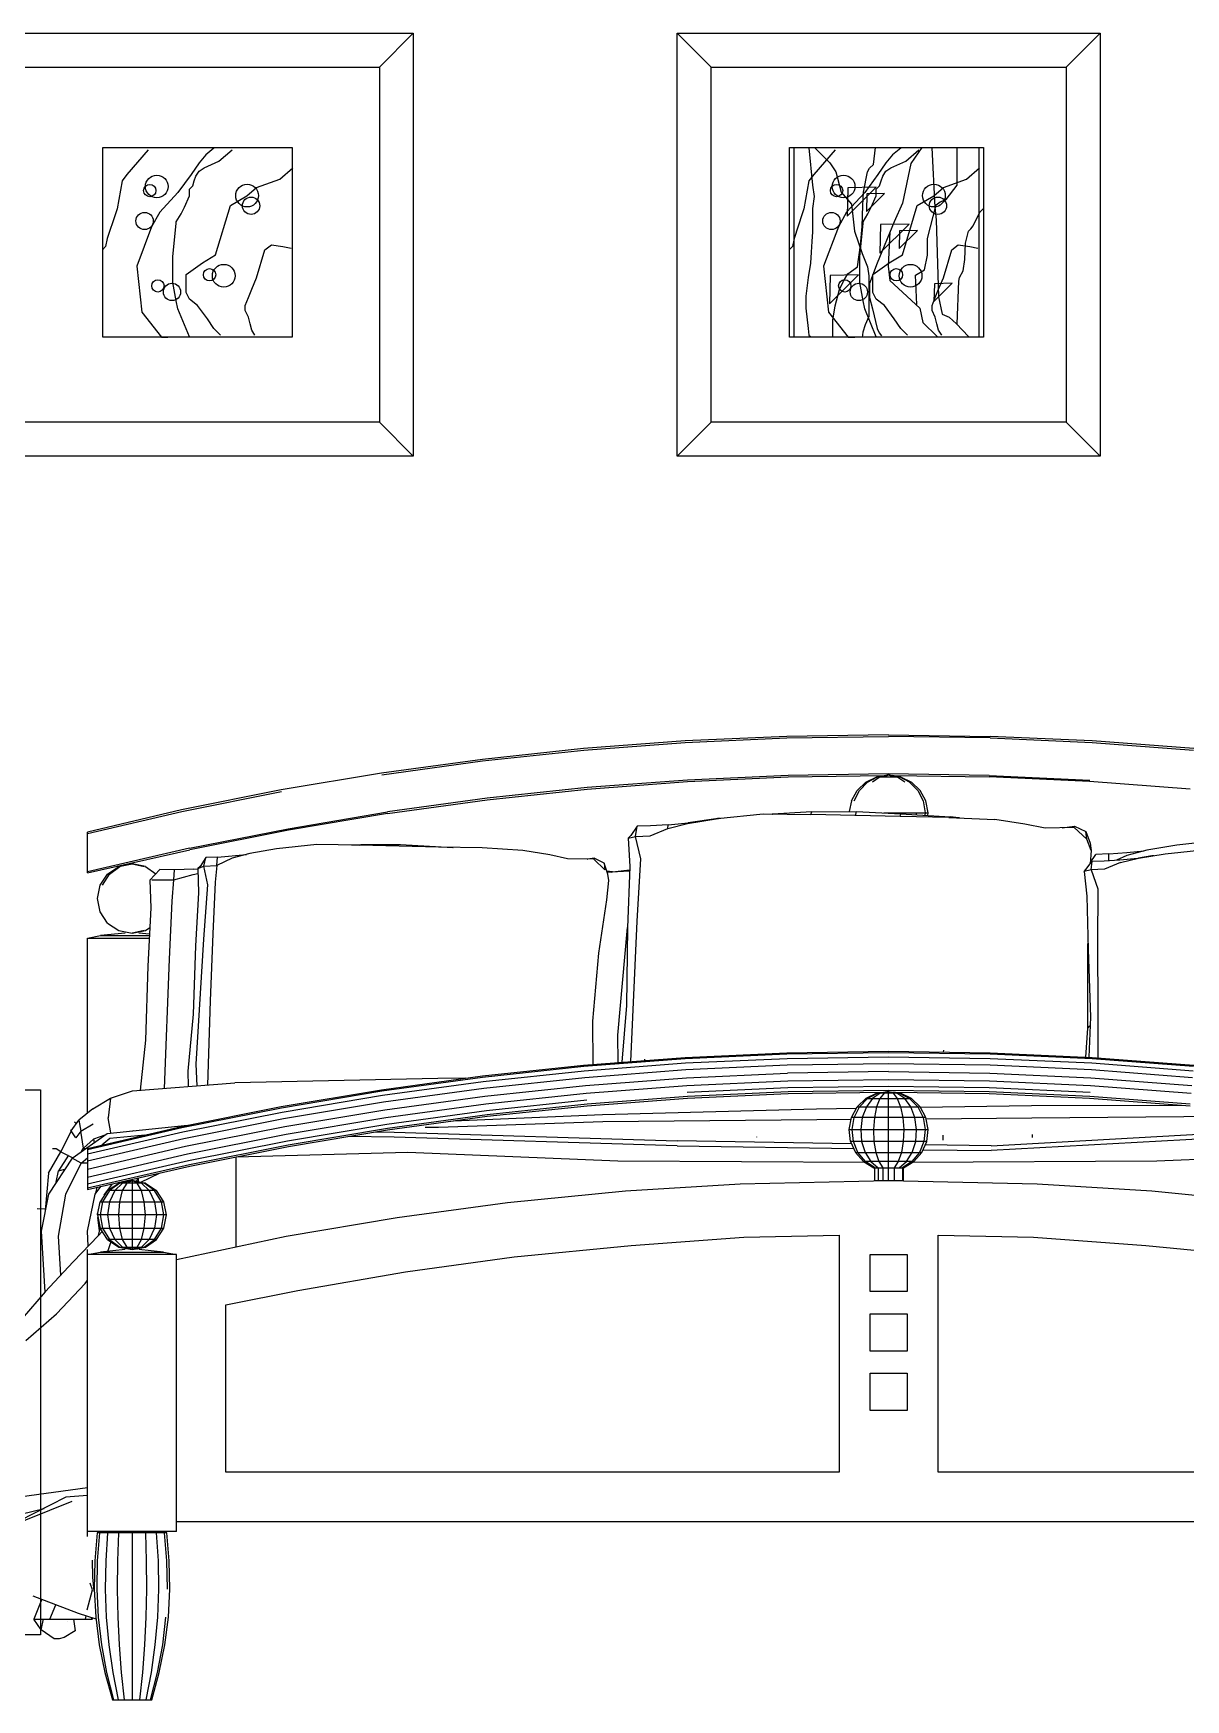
# Model space of a CAD drawing. Header units: inches. Extents: x 18.5 to 61, y 8.5 to 33.3.
# Drawn here: x 30.323 to 31.358, y 21.734 to 23.232 of the extents above; entities that cross this region are included whole.
import ezdxf

# ---------------------------------------------------------------- set-up
doc = ezdxf.new("R2010")
doc.units = ezdxf.units.IN
doc.header["$MEASUREMENT"] = 0
doc.layers.add('02', color=2, linetype='Continuous')
doc.layers.add('4', color=4, linetype='Continuous')

msp = doc.modelspace()

# ---------------------------------------------------------------- linework, layer by layer
at = {"layer": '02'}
for p, q in [((30.6337, 23.2013), (30.6641, 23.2317)), ((30.9318, 23.2013), (30.9014, 23.2317)), ((31.251, 23.2013), (31.2814, 23.2317)), ((31.0023, 23.129), (31.1767, 23.129)), ((30.6641, 22.8517), (30.6337, 22.8821)), ((30.9318, 22.8821), (30.9014, 22.8517)), ((31.2814, 22.8517), (31.251, 22.8821)), ((31.0914, 22.6012), (30.9999, 22.5998)), ((31.0914, 22.6012), (31.1828, 22.5998)), ((30.8172, 22.5888), (30.7262, 22.5791)), ((30.7264, 22.5777), (30.8173, 22.5874)), ((30.9084, 22.5957), (30.8172, 22.5888)), ((30.8173, 22.5874), (30.9086, 22.5943)), ((30.9999, 22.5998), (30.9084, 22.5957)), ((30.9086, 22.5943), (30.9999, 22.5985)), ((30.9999, 22.5985), (31.0914, 22.5998)), ((31.1828, 22.5985), (31.0914, 22.5998)), ((31.2743, 22.5957), (31.1828, 22.5998)), ((31.1828, 22.5985), (31.2742, 22.5943)), ((31.2742, 22.5943), (31.3654, 22.5874)), ((31.3656, 22.5888), (31.2743, 22.5957)), ((30.7262, 22.5791), (30.6356, 22.5667)), ((30.6358, 22.5653), (30.7264, 22.5777)), ((30.6356, 22.5667), (30.5453, 22.5516)), ((30.9106, 22.5605), (30.8204, 22.5537)), ((30.8205, 22.5523), (30.9107, 22.5592)), ((31.001, 22.5646), (30.9106, 22.5605)), ((30.9107, 22.5592), (31.001, 22.5633)), ((31.0914, 22.566), (31.001, 22.5646)), ((31.001, 22.5633), (31.0874, 22.5645)), ((31.0631, 22.5512), (31.0709, 22.5587)), ((31.0653, 22.5512), (31.0725, 22.5587)), ((31.0709, 22.5587), (31.0807, 22.5635)), ((31.0725, 22.5587), (31.0814, 22.5635)), ((31.0838, 22.5635), (31.077, 22.5587)), ((31.0807, 22.5635), (31.0878, 22.5645)), ((31.0807, 22.5635), (31.1021, 22.5635)), ((31.0914, 22.5652), (31.0838, 22.5635)), ((31.0873, 22.5635), (31.0914, 22.5652)), ((31.1818, 22.5646), (31.0914, 22.566)), ((31.0989, 22.5635), (31.0914, 22.5652)), ((31.0914, 22.5652), (31.0955, 22.5635)), ((31.095, 22.5645), (31.0952, 22.5645)), ((31.1013, 22.5635), (31.095, 22.5645)), ((31.0952, 22.5645), (31.1818, 22.5633)), ((31.0952, 22.5645), (31.1021, 22.5635)), ((31.1058, 22.5587), (31.0989, 22.5635)), ((31.1102, 22.5587), (31.1013, 22.5635)), ((31.1021, 22.5635), (31.1119, 22.5587)), ((31.1102, 22.5587), (31.1175, 22.5512)), ((31.1119, 22.5587), (31.1196, 22.5512)), ((31.1818, 22.5646), (31.2722, 22.5605)), ((31.272, 22.5592), (31.1818, 22.5633)), ((31.3623, 22.5523), (31.272, 22.5592)), ((30.5453, 22.5516), (30.4556, 22.5337)), ((30.4559, 22.5322), (30.5456, 22.5501)), ((30.7305, 22.5441), (30.6409, 22.5319)), ((30.641, 22.5304), (30.7306, 22.5427)), ((30.8204, 22.5537), (30.7305, 22.5441)), ((30.7306, 22.5427), (30.8205, 22.5523)), ((31.0579, 22.5417), (31.056, 22.5321)), ((31.0579, 22.5417), (31.0631, 22.5512)), ((31.0605, 22.5417), (31.0653, 22.5512)), ((31.1175, 22.5512), (31.1223, 22.5417)), ((31.1248, 22.5417), (31.1196, 22.5512)), ((31.1223, 22.5417), (31.1242, 22.531)), ((31.127, 22.531), (31.1248, 22.5417)), ((30.4556, 22.5337), (30.3712, 22.5137)), ((30.3712, 22.5126), (30.4559, 22.5322)), ((30.5517, 22.5168), (30.6409, 22.5319)), ((30.641, 22.5304), (30.5519, 22.5155)), ((30.9376, 22.5258), (30.9786, 22.53)), ((30.94, 22.526), (30.9383, 22.5259)), ((30.9786, 22.53), (31.0216, 22.5294)), ((30.9869, 22.5299), (30.9866, 22.5298)), ((30.9867, 22.5298), (30.9869, 22.5298)), ((31.0224, 22.532), (30.9869, 22.5299)), ((31.0216, 22.5294), (31.0224, 22.532)), ((31.1017, 22.5276), (31.0216, 22.5294)), ((31.0224, 22.532), (31.0624, 22.5322)), ((31.0616, 22.5284), (31.0624, 22.5322)), ((31.0624, 22.5322), (31.1025, 22.5302)), ((31.0871, 22.531), (31.127, 22.531)), ((31.1017, 22.5276), (31.1025, 22.5302)), ((31.1456, 22.5269), (31.1017, 22.5276)), ((31.1025, 22.5302), (31.1466, 22.5275)), ((31.105, 22.531), (31.1049, 22.53)), ((31.1163, 22.5293), (31.1164, 22.531)), ((31.1242, 22.531), (31.1239, 22.5288)), ((31.1266, 22.5287), (31.127, 22.531)), ((31.1466, 22.5275), (31.1456, 22.5269)), ((31.1456, 22.5269), (31.1546, 22.5265)), ((31.1456, 22.5269), (31.1869, 22.525)), ((31.1546, 22.5265), (31.1466, 22.5275)), ((31.1466, 22.5268), (31.1466, 22.5268)), ((31.155, 22.5264), (31.154, 22.5265)), ((30.3712, 22.477), (30.3712, 22.5137)), ((30.463, 22.4992), (30.5517, 22.5168)), ((30.5519, 22.5155), (30.4632, 22.4978)), ((30.8654, 22.519), (30.8597, 22.5107)), ((30.8639, 22.5098), (30.8654, 22.519)), ((30.8773, 22.5193), (30.8654, 22.519)), ((30.877, 22.5103), (30.8928, 22.5169)), ((30.8932, 22.5203), (30.8773, 22.5193)), ((30.8928, 22.5169), (30.9107, 22.5214)), ((30.8928, 22.5169), (30.8932, 22.5203)), ((30.8932, 22.5203), (30.9112, 22.5221)), ((30.9107, 22.5214), (30.9383, 22.5259)), ((30.9112, 22.5221), (30.9107, 22.5214)), ((30.9383, 22.5259), (30.9112, 22.5221)), ((30.9131, 22.5218), (30.9131, 22.5218)), ((30.9386, 22.5259), (30.9376, 22.5258)), ((30.9383, 22.5259), (30.9386, 22.5259)), ((31.2139, 22.521), (31.1869, 22.525)), ((31.2321, 22.5172), (31.2139, 22.521)), ((31.2583, 22.5179), (31.2321, 22.5172)), ((31.2474, 22.5176), (31.2585, 22.5192)), ((31.2583, 22.5179), (31.2585, 22.5192)), ((31.2695, 22.5073), (31.2583, 22.5179)), ((31.2585, 22.5192), (31.2685, 22.5144)), ((31.2685, 22.5144), (31.2724, 22.5038)), ((31.2695, 22.5073), (31.2685, 22.5144)), ((30.463, 22.4992), (30.3712, 22.4781)), ((30.3712, 22.477), (30.4632, 22.4978)), ((30.5412, 22.4986), (30.5173, 22.4945)), ((30.5775, 22.5026), (30.5412, 22.4986)), ((30.6157, 22.5021), (30.5775, 22.5026)), ((30.6085, 22.5022), (30.6169, 22.5026)), ((30.6085, 22.5022), (30.6157, 22.5021)), ((30.6869, 22.5002), (30.6157, 22.5021)), ((30.6169, 22.5026), (30.6526, 22.5026)), ((30.6526, 22.5026), (30.6995, 22.5)), ((30.7259, 22.4995), (30.6869, 22.5002)), ((30.6992, 22.4999), (30.6988, 22.5)), ((30.6995, 22.5), (30.6999, 22.4999)), ((30.7626, 22.4973), (30.7259, 22.4995)), ((30.7867, 22.4934), (30.7626, 22.4973)), ((30.8597, 22.5107), (30.8574, 22.5084)), ((30.8574, 22.5084), (30.8639, 22.5098)), ((30.8574, 22.5084), (30.8587, 22.4828)), ((30.8639, 22.5098), (30.877, 22.5103)), ((30.8685, 22.4897), (30.8639, 22.5098)), ((31.2734, 22.4972), (31.2695, 22.5073)), ((31.2724, 22.5038), (31.2734, 22.4972)), ((31.2734, 22.4972), (31.2724, 22.4852)), ((31.3234, 22.4975), (31.3054, 22.4928)), ((31.3054, 22.4954), (31.3211, 22.4969)), ((31.3209, 22.4968), (31.321, 22.4968)), ((31.3211, 22.4969), (31.3211, 22.4969)), ((31.3505, 22.5021), (31.3234, 22.4975)), ((31.3401, 22.4942), (31.3766, 22.498)), ((31.3916, 22.5065), (31.3505, 22.5021)), ((30.3892, 22.476), (30.3994, 22.4827)), ((30.391, 22.476), (30.4003, 22.4827)), ((30.3994, 22.4827), (30.4113, 22.4851)), ((30.4233, 22.4827), (30.4113, 22.4851)), ((30.4113, 22.4851), (30.4222, 22.4827)), ((30.4233, 22.4827), (30.4328, 22.4763)), ((30.4703, 22.4811), (30.4759, 22.483)), ((30.4725, 22.4829), (30.4703, 22.4811)), ((30.4703, 22.4811), (30.471, 22.4591)), ((30.4776, 22.4908), (30.4725, 22.4829)), ((30.4759, 22.483), (30.4776, 22.4908)), ((30.4759, 22.483), (30.4875, 22.4838)), ((30.4794, 22.4664), (30.4759, 22.483)), ((30.488, 22.4913), (30.4776, 22.4908)), ((30.4875, 22.4838), (30.4861, 22.4688)), ((30.4875, 22.4838), (30.488, 22.4913)), ((30.5014, 22.4903), (30.4875, 22.4838)), ((30.488, 22.4913), (30.5143, 22.4937)), ((30.5173, 22.4945), (30.5014, 22.4903)), ((30.8028, 22.4897), (30.7867, 22.4934)), ((30.8265, 22.4894), (30.8028, 22.4897)), ((30.8209, 22.4895), (30.8206, 22.4894)), ((30.8206, 22.4894), (30.8209, 22.4894)), ((30.8267, 22.4904), (30.8209, 22.4895)), ((30.8265, 22.4894), (30.8267, 22.4904)), ((30.8265, 22.4894), (30.8364, 22.4799)), ((30.8356, 22.4859), (30.8267, 22.4904)), ((30.8391, 22.4759), (30.8356, 22.4859)), ((30.8356, 22.4859), (30.8364, 22.4799)), ((30.8587, 22.4828), (30.8568, 22.4277)), ((30.8654, 22.4337), (30.8685, 22.4897)), ((31.2687, 22.4802), (31.2742, 22.4876)), ((31.2724, 22.4861), (31.2775, 22.4936)), ((31.2734, 22.4797), (31.2742, 22.4876)), ((31.2742, 22.4876), (31.285, 22.488)), ((31.2894, 22.4941), (31.2775, 22.4936)), ((31.285, 22.488), (31.2993, 22.4889)), ((31.2998, 22.4863), (31.2854, 22.4803)), ((31.2894, 22.4941), (31.3054, 22.4954)), ((31.2894, 22.4883), (31.2894, 22.4941)), ((31.3054, 22.4928), (31.2961, 22.4886)), ((31.2993, 22.4889), (31.3153, 22.4904)), ((31.2998, 22.4863), (31.3159, 22.4903)), ((31.3153, 22.4904), (31.328, 22.4923)), ((31.3159, 22.4903), (31.3401, 22.4942)), ((31.328, 22.4923), (31.3159, 22.4903)), ((31.3298, 22.4924), (31.328, 22.4923)), ((30.3825, 22.4659), (30.3892, 22.476)), ((30.3847, 22.4659), (30.391, 22.476)), ((30.4363, 22.4801), (30.4272, 22.4704)), ((30.4272, 22.4704), (30.4283, 22.4458)), ((30.4291, 22.4709), (30.4344, 22.4708)), ((30.4344, 22.4708), (30.4488, 22.4708)), ((30.4494, 22.4799), (30.4363, 22.4801)), ((30.4474, 22.4517), (30.4488, 22.4708)), ((30.4488, 22.4708), (30.4494, 22.4799)), ((30.4488, 22.4708), (30.4662, 22.4757)), ((30.4669, 22.4804), (30.4494, 22.4799)), ((30.4662, 22.4757), (30.4705, 22.4765)), ((30.4669, 22.4804), (30.4703, 22.4806)), ((30.4758, 22.4176), (30.4794, 22.4664)), ((30.4861, 22.4688), (30.4839, 22.4223)), ((30.8431, 22.4779), (30.838, 22.4787)), ((30.838, 22.4529), (30.8399, 22.4702)), ((30.8383, 22.4781), (30.8422, 22.4776)), ((30.8399, 22.4702), (30.8391, 22.4759)), ((30.8584, 22.4787), (30.8422, 22.4776)), ((30.8422, 22.4776), (30.8431, 22.4779)), ((30.8431, 22.4779), (30.8586, 22.4798)), ((31.267, 22.4783), (31.2687, 22.4802)), ((31.2734, 22.4797), (31.267, 22.4783)), ((31.267, 22.4783), (31.2696, 22.4561)), ((31.2854, 22.4803), (31.2734, 22.4797)), ((31.2734, 22.4797), (31.2793, 22.4626)), ((30.3802, 22.454), (30.3825, 22.4659)), ((30.3825, 22.4421), (30.3802, 22.454)), ((30.445, 22.3996), (30.4474, 22.4517)), ((30.471, 22.4591), (30.4683, 22.4114)), ((30.831, 22.4049), (30.838, 22.4529)), ((31.2696, 22.4561), (31.2706, 22.4083)), ((31.2793, 22.4626), (31.2791, 22.4139)), ((30.3892, 22.432), (30.3825, 22.4421)), ((30.4283, 22.4458), (30.4254, 22.3931)), ((30.405, 22.4229), (30.383, 22.4207)), ((30.3892, 22.432), (30.3994, 22.4252)), ((30.3994, 22.4252), (30.4113, 22.4229)), ((30.4113, 22.4229), (30.4233, 22.4252)), ((30.4222, 22.4252), (30.4113, 22.4229)), ((30.4269, 22.4219), (30.4175, 22.4229)), ((30.4233, 22.4252), (30.4273, 22.4279)), ((30.4839, 22.4223), (30.4815, 22.3621)), ((30.8479, 22.3313), (30.8568, 22.4281)), ((30.8568, 22.4277), (30.8558, 22.3578)), ((30.8598, 22.3075), (30.8654, 22.4337)), ((30.3714, 22.4185), (30.383, 22.4207)), ((30.3714, 22.4185), (30.4268, 22.4185)), ((30.3714, 22.2612), (30.3714, 22.4185)), ((30.383, 22.4207), (30.4269, 22.4207)), ((30.4683, 22.4114), (30.4663, 22.3502)), ((30.4689, 22.3051), (30.4758, 22.4176)), ((31.2704, 22.4054), (31.2705, 22.4136)), ((31.2706, 22.4083), (31.2727, 22.3474)), ((31.2791, 22.4139), (31.2795, 22.3537)), ((30.4254, 22.3931), (30.4233, 22.3267)), ((30.4405, 22.2834), (30.445, 22.3996)), ((30.8256, 22.3438), (30.831, 22.4049)), ((31.2705, 22.3376), (31.2704, 22.4054)), ((30.4815, 22.3621), (30.4791, 22.2864)), ((30.4663, 22.3502), (30.4613, 22.2988)), ((30.8558, 22.3578), (30.8516, 22.3068)), ((31.2727, 22.3474), (31.2713, 22.3113)), ((31.2795, 22.3537), (31.2793, 22.3108)), ((30.8258, 22.3048), (30.8256, 22.3438)), ((30.8484, 22.3067), (30.8479, 22.3313)), ((31.2686, 22.3114), (31.2705, 22.3376)), ((31.2705, 22.3376), (31.2723, 22.3396)), ((30.4233, 22.3267), (30.4186, 22.2817)), ((30.9999, 22.3154), (31.0914, 22.3167)), ((31.0914, 22.3167), (31.1828, 22.3154)), ((31.1406, 22.3176), (31.1404, 22.316)), ((30.4697, 22.2857), (30.4689, 22.3051)), ((30.7262, 22.2947), (30.8172, 22.3043)), ((30.8173, 22.3029), (30.7264, 22.2932)), ((30.8172, 22.3043), (30.9084, 22.3112)), ((30.9086, 22.3098), (30.8173, 22.3029)), ((30.9088, 22.3059), (30.8177, 22.2989)), ((30.8721, 22.3085), (30.8723, 22.3096)), ((30.9084, 22.3112), (30.9999, 22.3154)), ((30.9999, 22.314), (30.9086, 22.3098)), ((31.0001, 22.31), (30.9088, 22.3059)), ((31.0002, 22.3041), (30.9092, 22.3)), ((31.0914, 22.3154), (30.9999, 22.314)), ((31.0914, 22.3114), (31.0001, 22.31)), ((31.0914, 22.3054), (31.0002, 22.3041)), ((31.1828, 22.314), (31.0914, 22.3154)), ((31.1827, 22.31), (31.0914, 22.3114)), ((31.1826, 22.3041), (31.0914, 22.3054)), ((31.2736, 22.3), (31.1826, 22.3041)), ((31.2739, 22.3059), (31.1827, 22.31)), ((31.1828, 22.3154), (31.2743, 22.3112)), ((31.2742, 22.3098), (31.1828, 22.314)), ((31.3651, 22.2989), (31.2739, 22.3059)), ((31.3654, 22.3029), (31.2742, 22.3098)), ((31.2743, 22.3112), (31.3656, 22.3043)), ((30.4117, 22.2812), (30.5038, 22.2884)), ((30.4613, 22.2988), (30.4617, 22.285)), ((30.6861, 22.2923), (30.5038, 22.2884)), ((30.6356, 22.2822), (30.7262, 22.2947)), ((30.7264, 22.2932), (30.6358, 22.2809)), ((30.7268, 22.2893), (30.6363, 22.2769)), ((30.711, 22.2926), (30.6861, 22.2923)), ((30.8177, 22.2989), (30.7268, 22.2893)), ((30.8182, 22.293), (30.7276, 22.2834)), ((30.9092, 22.3), (30.8182, 22.293)), ((30.8188, 22.2861), (30.9096, 22.2929)), ((30.9096, 22.2929), (31.0004, 22.297)), ((30.91, 22.286), (31.0007, 22.2901)), ((31.0914, 22.2985), (31.0004, 22.297)), ((31.0007, 22.2901), (31.0914, 22.2914)), ((31.0914, 22.2985), (31.1823, 22.297)), ((31.0914, 22.2914), (31.1821, 22.2901)), ((31.1821, 22.2901), (31.2728, 22.286)), ((31.1823, 22.297), (31.2732, 22.2929)), ((31.2732, 22.2929), (31.3639, 22.2861)), ((31.3646, 22.293), (31.2736, 22.3)), ((29.8291, 22.2822), (30.3291, 22.2822)), ((30.3291, 22.2822), (30.3291, 21.7922)), ((30.3759, 22.2651), (30.3918, 22.2747)), ((30.3918, 22.2747), (30.3898, 22.257)), ((30.3918, 22.2747), (30.4117, 22.2812)), ((30.5453, 22.2671), (30.6356, 22.2822)), ((30.6358, 22.2809), (30.5456, 22.2656)), ((30.6363, 22.2769), (30.5462, 22.2617)), ((30.7276, 22.2834), (30.6372, 22.2711)), ((30.6384, 22.2641), (30.7285, 22.2765)), ((30.7285, 22.2765), (30.8188, 22.2861)), ((30.7292, 22.2695), (30.8195, 22.279)), ((30.73, 22.2636), (30.8201, 22.2731)), ((30.8195, 22.279), (30.91, 22.286)), ((30.9106, 22.2761), (30.8204, 22.2692)), ((30.8205, 22.2678), (30.9107, 22.2747)), ((30.9103, 22.28), (31.0008, 22.2841)), ((31.001, 22.2802), (30.9106, 22.2761)), ((30.9107, 22.2747), (31.001, 22.2788)), ((31.0008, 22.2841), (31.0914, 22.2855)), ((31.0914, 22.2815), (31.001, 22.2802)), ((31.001, 22.2788), (31.0871, 22.28)), ((31.0631, 22.2667), (31.0709, 22.2742)), ((31.0653, 22.2667), (31.0725, 22.2742)), ((31.0807, 22.279), (31.0709, 22.2742)), ((31.0709, 22.2742), (31.1119, 22.2742)), ((31.077, 22.2742), (31.0714, 22.2667)), ((31.0725, 22.2742), (31.0814, 22.279)), ((31.0838, 22.279), (31.077, 22.2742)), ((31.0836, 22.2742), (31.0805, 22.2667)), ((31.0807, 22.279), (31.0875, 22.28)), ((31.1021, 22.279), (31.0807, 22.279)), ((31.0873, 22.279), (31.0836, 22.2742)), ((31.0914, 22.2807), (31.0838, 22.279)), ((31.0873, 22.279), (31.0914, 22.2807)), ((31.0914, 22.2855), (31.1819, 22.2841)), ((31.1818, 22.2802), (31.0914, 22.2815)), ((31.0914, 22.2807), (31.0989, 22.279)), ((31.0914, 22.2007), (31.0914, 22.2807)), ((31.0914, 22.2807), (31.0955, 22.279)), ((31.1021, 22.279), (31.0952, 22.28)), ((31.0955, 22.28), (31.1818, 22.2788)), ((31.0955, 22.279), (31.0992, 22.2742)), ((31.1058, 22.2742), (31.0989, 22.279)), ((31.0992, 22.2742), (31.1022, 22.2667)), ((31.1013, 22.279), (31.1102, 22.2742)), ((31.1119, 22.2742), (31.1021, 22.279)), ((31.1114, 22.2667), (31.1058, 22.2742)), ((31.1102, 22.2742), (31.1175, 22.2667)), ((31.1196, 22.2667), (31.1119, 22.2742)), ((31.2722, 22.2761), (31.1818, 22.2802)), ((31.1818, 22.2788), (31.272, 22.2747)), ((31.1819, 22.2841), (31.2724, 22.28)), ((31.272, 22.2747), (31.3623, 22.2678)), ((31.3624, 22.2692), (31.2722, 22.2761)), ((31.2728, 22.286), (31.3633, 22.279)), ((30.3759, 22.2651), (30.3634, 22.2547)), ((30.3922, 22.2433), (30.3898, 22.257)), ((30.4556, 22.2492), (30.5453, 22.2671)), ((30.5456, 22.2656), (30.4559, 22.2478)), ((30.5462, 22.2617), (30.4568, 22.2439)), ((30.6372, 22.2711), (30.5474, 22.2559)), ((30.5486, 22.2491), (30.6384, 22.2641)), ((30.5499, 22.2421), (30.6394, 22.2572)), ((30.6394, 22.2572), (30.7292, 22.2695)), ((30.6403, 22.2513), (30.73, 22.2636)), ((30.7305, 22.2596), (30.6409, 22.2474)), ((30.641, 22.246), (30.7306, 22.2583)), ((30.7002, 22.2541), (30.8343, 22.26)), ((30.8204, 22.2692), (30.7305, 22.2596)), ((30.7306, 22.2583), (30.8205, 22.2678)), ((30.8343, 22.26), (31.0266, 22.2651)), ((31.0266, 22.2651), (31.0625, 22.2655)), ((31.0559, 22.2465), (31.0579, 22.2572)), ((31.0579, 22.2572), (31.0631, 22.2667)), ((31.1248, 22.2572), (31.0579, 22.2572)), ((31.0586, 22.2465), (31.0605, 22.2572)), ((31.0605, 22.2572), (31.0653, 22.2667)), ((31.0631, 22.2667), (31.1196, 22.2667)), ((31.0677, 22.2572), (31.0663, 22.2465)), ((31.0714, 22.2667), (31.0677, 22.2572)), ((31.0786, 22.2572), (31.0777, 22.2465)), ((31.0805, 22.2667), (31.0786, 22.2572)), ((31.1022, 22.2667), (31.1041, 22.2572)), ((31.1041, 22.2572), (31.105, 22.2465)), ((31.115, 22.2572), (31.1114, 22.2667)), ((31.1164, 22.2465), (31.115, 22.2572)), ((31.1175, 22.2667), (31.1223, 22.2572)), ((31.1196, 22.2664), (31.2199, 22.268)), ((31.1248, 22.2572), (31.1196, 22.2667)), ((31.1223, 22.2572), (31.1242, 22.2465)), ((31.127, 22.2465), (31.1248, 22.2572)), ((31.2201, 22.2565), (31.1251, 22.2557)), ((31.2199, 22.268), (31.3545, 22.2684)), ((31.4157, 22.2584), (31.2201, 22.2565)), ((30.3565, 22.2451), (30.3474, 22.2263)), ((30.3565, 22.2451), (30.3562, 22.246)), ((30.3565, 22.2451), (30.3634, 22.2547)), ((30.3607, 22.239), (30.3565, 22.2451)), ((30.3569, 22.2456), (30.3569, 22.2456)), ((30.3574, 22.2207), (30.389, 22.2429)), ((30.3612, 22.2517), (30.3595, 22.2529)), ((30.3653, 22.2448), (30.3607, 22.239)), ((30.3609, 22.2514), (30.3609, 22.2514)), ((30.3634, 22.2547), (30.3653, 22.2448)), ((30.3653, 22.2448), (30.3762, 22.2514)), ((30.3678, 22.2297), (30.3653, 22.2448)), ((30.3712, 22.2292), (30.4556, 22.2492)), ((30.4559, 22.2478), (30.3712, 22.2282)), ((30.4568, 22.2439), (30.3712, 22.2241)), ((30.389, 22.2429), (30.4612, 22.2502)), ((30.3919, 22.2432), (30.3922, 22.2433)), ((30.3922, 22.2433), (30.3922, 22.2432)), ((30.4121, 22.2453), (30.4121, 22.2452)), ((30.4122, 22.2453), (30.4121, 22.2453)), ((30.5474, 22.2559), (30.4579, 22.2381)), ((30.4594, 22.2313), (30.5486, 22.2491)), ((30.461, 22.2244), (30.5499, 22.2421)), ((30.5509, 22.2363), (30.6403, 22.2513)), ((30.6409, 22.2474), (30.5517, 22.2324)), ((30.5519, 22.231), (30.641, 22.246)), ((30.6304, 22.2442), (30.6469, 22.244)), ((30.6469, 22.244), (30.9013, 22.2362)), ((30.6867, 22.2483), (30.6749, 22.2482)), ((30.8346, 22.2533), (30.6867, 22.2483)), ((31.0267, 22.2551), (30.8346, 22.2533)), ((31.0576, 22.2553), (31.0267, 22.2551)), ((31.0559, 22.2465), (31.127, 22.2465)), ((31.057, 22.2357), (31.0559, 22.2465)), ((31.0597, 22.2357), (31.0586, 22.2465)), ((31.0663, 22.2465), (31.0671, 22.2357)), ((31.0777, 22.2465), (31.0782, 22.2357)), ((31.105, 22.2465), (31.1045, 22.2357)), ((31.1157, 22.2357), (31.1164, 22.2465)), ((31.1242, 22.2465), (31.123, 22.2357)), ((31.1257, 22.2357), (31.127, 22.2465)), ((31.1836, 22.2317), (31.3803, 22.2429)), ((31.2203, 22.2418), (31.2203, 22.2393)), ((30.3431, 22.2291), (30.3398, 22.2291)), ((30.3474, 22.2263), (30.3431, 22.2291)), ((30.3659, 22.2266), (30.3678, 22.2297)), ((30.3767, 22.2378), (30.3678, 22.2297)), ((30.3678, 22.2297), (30.3696, 22.2293)), ((30.4579, 22.2381), (30.3712, 22.218)), ((30.3712, 22.2109), (30.4594, 22.2313)), ((30.3712, 22.2292), (30.3712, 22.1925)), ((30.3868, 22.2414), (30.3767, 22.2378)), ((30.3767, 22.2378), (30.3773, 22.2347)), ((30.3913, 22.2384), (30.384, 22.2322)), ((30.4228, 22.2414), (30.3913, 22.2384)), ((30.4621, 22.2186), (30.5509, 22.2363)), ((30.5517, 22.2324), (30.463, 22.2147)), ((30.4632, 22.2134), (30.5519, 22.231)), ((30.6469, 22.2395), (30.6058, 22.24)), ((30.9013, 22.2317), (30.6469, 22.2395)), ((31.0579, 22.2336), (30.9013, 22.2362)), ((30.9013, 22.2317), (31.0598, 22.2293)), ((30.9729, 22.2395), (30.9729, 22.2399)), ((31.057, 22.2357), (31.0615, 22.2258)), ((31.1257, 22.2357), (31.057, 22.2357)), ((31.0638, 22.2258), (31.0597, 22.2357)), ((31.0671, 22.2357), (31.0702, 22.2258)), ((31.0782, 22.2357), (31.0799, 22.2258)), ((31.1045, 22.2357), (31.1029, 22.2258)), ((31.1125, 22.2258), (31.1157, 22.2357)), ((31.123, 22.2357), (31.119, 22.2258)), ((31.1213, 22.2258), (31.1257, 22.2357)), ((31.1223, 22.2282), (31.1836, 22.2274)), ((31.1836, 22.2317), (31.1243, 22.2326)), ((31.14, 22.2412), (31.14, 22.2369)), ((31.3803, 22.2384), (31.1836, 22.2274)), ((30.3362, 22.2071), (30.3474, 22.2263)), ((30.3574, 22.2207), (30.3362, 22.1884)), ((30.3541, 22.2232), (30.3453, 22.2092)), ((30.3474, 22.2263), (30.358, 22.2211)), ((30.3518, 22.1884), (30.3656, 22.2162)), ((30.3656, 22.2162), (30.3574, 22.2207)), ((30.3656, 22.2162), (30.3712, 22.221)), ((30.3712, 22.2162), (30.3656, 22.2162)), ((30.3712, 22.2037), (30.461, 22.2244)), ((30.3712, 22.1977), (30.4621, 22.2186)), ((30.463, 22.2147), (30.3712, 22.1937)), ((30.3712, 22.1925), (30.4632, 22.2134)), ((30.5046, 22.2216), (30.5046, 22.1409)), ((30.6591, 22.2257), (30.505, 22.2217)), ((30.848, 22.2181), (30.6591, 22.2257)), ((31.0704, 22.2167), (30.848, 22.2181)), ((31.0615, 22.2258), (31.1213, 22.2258)), ((31.0687, 22.2178), (31.0615, 22.2258)), ((31.0705, 22.2178), (31.0638, 22.2258)), ((31.0687, 22.2178), (31.078, 22.2121)), ((31.114, 22.2178), (31.0687, 22.2178)), ((31.0702, 22.2258), (31.0753, 22.2178)), ((31.079, 22.2121), (31.0705, 22.2178)), ((31.0753, 22.2178), (31.0819, 22.2121)), ((31.078, 22.2121), (31.1048, 22.2121)), ((31.079, 22.2007), (31.079, 22.2121)), ((31.0799, 22.2258), (31.0827, 22.2178)), ((31.0819, 22.2121), (31.0819, 22.2007)), ((31.0827, 22.2178), (31.0862, 22.2121)), ((31.0862, 22.2121), (31.0862, 22.2007)), ((31.1001, 22.2178), (31.0965, 22.2121)), ((31.0965, 22.2121), (31.0965, 22.2007)), ((31.1029, 22.2258), (31.1001, 22.2178)), ((31.1008, 22.2121), (31.1074, 22.2178)), ((31.1123, 22.2178), (31.1038, 22.2121)), ((31.1038, 22.2121), (31.1038, 22.2007)), ((31.1048, 22.2121), (31.114, 22.2178)), ((31.1048, 22.2007), (31.1048, 22.2121)), ((31.1074, 22.2178), (31.1125, 22.2258)), ((31.119, 22.2258), (31.1123, 22.2178)), ((31.3326, 22.2181), (31.1123, 22.2167)), ((31.114, 22.2178), (31.1213, 22.2258)), ((31.5214, 22.2257), (31.3326, 22.2181)), ((30.3362, 22.2071), (30.3332, 22.1737)), ((30.3432, 22.1992), (30.3453, 22.2092)), ((30.3453, 22.2092), (30.3508, 22.2108)), ((30.3868, 22.1884), (30.3938, 22.1976)), ((30.3892, 22.1916), (30.3994, 22.1983)), ((30.4003, 22.1983), (30.391, 22.1916)), ((30.4028, 22.1983), (30.3957, 22.1916)), ((30.3991, 22.1988), (30.3986, 22.1978)), ((30.3994, 22.1983), (30.4113, 22.2007)), ((30.4233, 22.1983), (30.3994, 22.1983)), ((30.4113, 22.2007), (30.4028, 22.1983)), ((30.4028, 22.1916), (30.4068, 22.1983)), ((30.4068, 22.1983), (30.4113, 22.2007)), ((30.4113, 22.2007), (30.4113, 22.1385)), ((30.4113, 22.2007), (30.4233, 22.1983)), ((30.4222, 22.1983), (30.4113, 22.2007)), ((30.4113, 22.2007), (30.4197, 22.1983)), ((30.4159, 22.1983), (30.4113, 22.2007)), ((30.4153, 22.1999), (30.4168, 22.2028)), ((30.4197, 22.1916), (30.4159, 22.1983)), ((30.4169, 22.2028), (30.4169, 22.1996)), ((30.4192, 22.1991), (30.4359, 22.2072)), ((30.4197, 22.1983), (30.4268, 22.1916)), ((30.4316, 22.1916), (30.4222, 22.1983)), ((30.4233, 22.1983), (30.4333, 22.1916)), ((30.8549, 22.1912), (30.9579, 22.1975)), ((30.9579, 22.1975), (31.0914, 22.2007)), ((31.078, 22.2007), (31.1048, 22.2007)), ((31.0914, 22.2007), (31.2248, 22.1975)), ((31.2248, 22.1975), (31.3279, 22.1912)), ((30.3362, 22.1884), (30.3296, 22.1551)), ((30.3451, 22.1506), (30.3518, 22.1884)), ((30.3712, 22.1551), (30.378, 22.1884)), ((30.378, 22.1884), (30.3832, 22.1952)), ((30.3796, 22.1943), (30.378, 22.1884)), ((30.3802, 22.1696), (30.3825, 22.1815)), ((30.3892, 22.1916), (30.3825, 22.1815)), ((30.3825, 22.1815), (30.44, 22.1815)), ((30.3847, 22.1815), (30.3825, 22.1696)), ((30.391, 22.1916), (30.3847, 22.1815)), ((30.3863, 22.1873), (30.3868, 22.1884)), ((30.4333, 22.1916), (30.3892, 22.1916)), ((30.391, 22.1815), (30.3892, 22.1696)), ((30.3957, 22.1916), (30.391, 22.1815)), ((30.3994, 22.1696), (30.4003, 22.1815)), ((30.4003, 22.1815), (30.4028, 22.1916)), ((30.4222, 22.1815), (30.4197, 22.1916)), ((30.4233, 22.1696), (30.4222, 22.1815)), ((30.4268, 22.1916), (30.4316, 22.1815)), ((30.4379, 22.1815), (30.4316, 22.1916)), ((30.4316, 22.1815), (30.4333, 22.1696)), ((30.44, 22.1815), (30.4333, 22.1916)), ((30.44, 22.1696), (30.4379, 22.1815)), ((30.4424, 22.1696), (30.44, 22.1815)), ((30.7487, 22.1808), (30.8549, 22.1912)), ((31.3279, 22.1912), (31.4341, 22.1808)), ((30.3333, 22.1748), (30.326, 22.175)), ((30.3802, 22.1706), (30.3806, 22.1717)), ((30.3802, 22.17), (30.3802, 22.1706)), ((30.3802, 22.1696), (30.3825, 22.1577)), ((30.4424, 22.1696), (30.3802, 22.1696)), ((30.3821, 22.1555), (30.3806, 22.1672)), ((30.3825, 22.1696), (30.3847, 22.1577)), ((30.3892, 22.1696), (30.391, 22.1577)), ((30.4003, 22.1577), (30.3994, 22.1696)), ((30.4222, 22.1577), (30.4233, 22.1696)), ((30.4333, 22.1696), (30.4316, 22.1577)), ((30.4379, 22.1577), (30.44, 22.1696)), ((30.44, 22.1577), (30.4424, 22.1696)), ((30.5498, 22.1506), (30.6497, 22.1673)), ((30.6497, 22.1673), (30.7487, 22.1808)), ((30.3296, 22.1551), (30.3329, 22.1001)), ((30.372, 22.1415), (30.3712, 22.1551)), ((30.3811, 22.151), (30.3826, 22.1574)), ((30.3844, 22.1547), (30.3811, 22.151)), ((30.3892, 22.1475), (30.3825, 22.1577)), ((30.3825, 22.1577), (30.44, 22.1577)), ((30.3847, 22.1577), (30.391, 22.1475)), ((30.391, 22.1577), (30.3957, 22.1475)), ((30.4028, 22.1475), (30.4003, 22.1577)), ((30.4197, 22.1475), (30.4222, 22.1577)), ((30.4316, 22.1577), (30.4268, 22.1475)), ((30.4316, 22.1475), (30.4379, 22.1577)), ((30.4333, 22.1475), (30.44, 22.1577)), ((30.3472, 22.1155), (30.3451, 22.1506)), ((30.3585, 22.1275), (30.3811, 22.151)), ((30.3714, 21.8805), (30.3714, 22.1386)), ((30.405, 22.1385), (30.383, 22.1362)), ((30.3895, 22.1373), (30.3891, 22.1368)), ((30.4333, 22.1475), (30.3892, 22.1475)), ((30.3892, 22.1475), (30.3994, 22.1408)), ((30.3922, 22.1455), (30.3895, 22.1373)), ((30.391, 22.1475), (30.4003, 22.1408)), ((30.3957, 22.1475), (30.4028, 22.1408)), ((30.3994, 22.1408), (30.4233, 22.1408)), ((30.3994, 22.1408), (30.4113, 22.1385)), ((30.4068, 22.1408), (30.4028, 22.1475)), ((30.4028, 22.1408), (30.4113, 22.1385)), ((30.4113, 22.1385), (30.4068, 22.1408)), ((30.4113, 22.1385), (30.4233, 22.1408)), ((30.4113, 22.1385), (30.4222, 22.1408)), ((30.4197, 22.1408), (30.4113, 22.1385)), ((30.4113, 22.1385), (30.4159, 22.1408)), ((30.4159, 22.1408), (30.4197, 22.1475)), ((30.4159, 22.1385), (30.4159, 22.1393)), ((30.4396, 22.1362), (30.4175, 22.1385)), ((30.4268, 22.1475), (30.4197, 22.1408)), ((30.4222, 22.1408), (30.4316, 22.1475)), ((30.4233, 22.1408), (30.4333, 22.1475)), ((30.4513, 22.1295), (30.5498, 22.1506)), ((30.7549, 22.1319), (30.8601, 22.1423)), ((30.8601, 22.1423), (30.9611, 22.1496)), ((30.9611, 22.1496), (31.0469, 22.1514)), ((31.0469, 22.1514), (31.0469, 21.9384)), ((31.1359, 22.1514), (31.2217, 22.1496)), ((31.1359, 21.9384), (31.1359, 22.1514)), ((31.2217, 22.1496), (31.3227, 22.1423)), ((31.3227, 22.1423), (31.4279, 22.1319)), ((30.3333, 22.1006), (30.3585, 22.1275)), ((30.3714, 22.134), (30.383, 22.1362)), ((30.4513, 22.134), (30.3714, 22.134)), ((30.383, 22.1362), (30.4396, 22.1362)), ((30.4396, 22.1362), (30.4513, 22.134)), ((30.4513, 21.885), (30.4513, 22.134)), ((30.657, 22.1184), (30.7549, 22.1319)), ((31.0747, 22.1007), (31.0747, 22.134)), ((31.0747, 22.134), (31.1081, 22.134)), ((31.1081, 22.134), (31.1081, 22.1007)), ((30.3434, 22.0806), (30.3692, 22.1081)), ((30.3692, 22.1081), (30.3714, 22.1111)), ((30.5602, 22.1017), (30.657, 22.1184)), ((30.3333, 22.1006), (30.3126, 22.0766)), ((30.4957, 22.0887), (30.5602, 22.1017)), ((31.1081, 22.1007), (31.0747, 22.1007)), ((30.3158, 22.0569), (30.3434, 22.0806)), ((30.4957, 21.9384), (30.4957, 22.0887)), ((31.0747, 22.0473), (31.0747, 22.0807)), ((31.0747, 22.0807), (31.1081, 22.0807)), ((31.1081, 22.0807), (31.1081, 22.0473)), ((31.1081, 22.0473), (31.0747, 22.0473)), ((31.0747, 21.994), (31.0747, 22.0273)), ((31.0747, 22.0273), (31.1081, 22.0273)), ((31.1081, 22.0273), (31.1081, 21.994)), ((31.1081, 21.994), (31.0747, 21.994)), ((31.0469, 21.9384), (30.4957, 21.9384)), ((31.687, 21.9384), (31.1359, 21.9384)), ((30.3519, 21.916), (30.2953, 21.8871)), ((30.3573, 21.9121), (30.2953, 21.8871)), ((30.3036, 21.9155), (30.3714, 21.9246)), ((30.3714, 21.9175), (30.3519, 21.916)), ((30.2868, 21.8948), (30.3323, 21.9059)), ((30.4513, 21.8851), (30.3714, 21.8851)), ((30.38, 21.8839), (30.3777, 21.8586)), ((30.4425, 21.8839), (30.38, 21.8839)), ((30.3802, 21.8586), (30.3824, 21.8839)), ((30.3891, 21.8839), (30.3876, 21.8586)), ((30.3984, 21.8586), (30.3993, 21.8839)), ((30.4113, 21.8839), (30.4113, 21.7339)), ((30.4233, 21.8839), (30.4241, 21.8586)), ((30.4351, 21.8586), (30.4334, 21.8839)), ((30.4401, 21.8839), (30.4423, 21.8586)), ((30.4448, 21.8586), (30.4425, 21.8839)), ((31.7314, 21.8939), (30.4513, 21.8939)), ((30.3759, 21.844), (30.3758, 21.8593)), ((30.3777, 21.8586), (30.3772, 21.8334)), ((30.3799, 21.8334), (30.3802, 21.8586)), ((30.3876, 21.8586), (30.3872, 21.8334)), ((30.3983, 21.8334), (30.3984, 21.8586)), ((30.4241, 21.8586), (30.4243, 21.8334)), ((30.4354, 21.8334), (30.4351, 21.8586)), ((30.4423, 21.8586), (30.4428, 21.8334)), ((30.4453, 21.8334), (30.4448, 21.8586)), ((30.3757, 21.8328), (30.3738, 21.8387)), ((30.3772, 21.8316), (30.3759, 21.844)), ((30.3222, 21.8273), (30.3628, 21.8116)), ((30.3302, 21.8242), (30.3229, 21.8062)), ((30.3711, 21.8146), (30.3757, 21.8328)), ((30.3772, 21.8334), (30.3786, 21.8082)), ((30.381, 21.8082), (30.3799, 21.8334)), ((30.3872, 21.8334), (30.3881, 21.8082)), ((30.3988, 21.8082), (30.3983, 21.8334)), ((30.4243, 21.8334), (30.4238, 21.8082)), ((30.4344, 21.8082), (30.4354, 21.8334)), ((30.4441, 21.8082), (30.4453, 21.8334)), ((30.3373, 21.8062), (30.3427, 21.8193)), ((30.3628, 21.8116), (30.3787, 21.8066)), ((30.3698, 21.8093), (30.3691, 21.8062)), ((30.3757, 21.8062), (30.3747, 21.8078)), ((30.3786, 21.8082), (30.3818, 21.7831)), ((30.384, 21.7831), (30.381, 21.8082)), ((30.3881, 21.8082), (30.3904, 21.7831)), ((30.4, 21.7831), (30.3988, 21.8082)), ((30.4238, 21.8082), (30.4226, 21.7831)), ((30.4321, 21.7831), (30.4344, 21.8082)), ((30.4415, 21.8082), (30.4386, 21.7831)), ((30.4409, 21.7831), (30.4441, 21.8082)), ((30.3291, 21.7922), (29.8291, 21.7922)), ((30.3296, 21.7967), (30.3229, 21.8062)), ((30.3229, 21.8062), (30.3757, 21.8062)), ((30.3296, 21.7967), (30.3316, 21.8062)), ((30.3413, 21.7886), (30.3296, 21.7967)), ((30.3602, 21.7957), (30.3502, 21.7899)), ((30.3536, 21.804), (30.3536, 21.8039)), ((30.3588, 21.8062), (30.3602, 21.7957)), ((30.3457, 21.7886), (30.3413, 21.7886)), ((30.3502, 21.7899), (30.3457, 21.7886)), ((30.3818, 21.7831), (30.3867, 21.7583)), ((30.3886, 21.7583), (30.384, 21.7831)), ((30.3904, 21.7831), (30.3939, 21.7583)), ((30.4019, 21.7583), (30.4, 21.7831)), ((30.4226, 21.7831), (30.4207, 21.7583)), ((30.4287, 21.7583), (30.4321, 21.7831)), ((30.4386, 21.7831), (30.4339, 21.7583)), ((30.4358, 21.7583), (30.4409, 21.7831)), ((30.3867, 21.7583), (30.3936, 21.7339)), ((30.3948, 21.7339), (30.3886, 21.7583)), ((30.3939, 21.7583), (30.3988, 21.7339)), ((30.4045, 21.7339), (30.4019, 21.7583)), ((30.4207, 21.7583), (30.4181, 21.7339)), ((30.4239, 21.7339), (30.4287, 21.7583)), ((30.4339, 21.7583), (30.4277, 21.7339)), ((30.4291, 21.7339), (30.4358, 21.7583)), ((30.3936, 21.7339), (30.4291, 21.7339))]:
    msp.add_line(p, q, dxfattribs=at)
for points in [[(30.3145, 23.2013), (30.6337, 23.2013), (30.6337, 22.8821), (30.3145, 22.8821)], [(30.9318, 23.2013), (31.251, 23.2013), (31.251, 22.8821), (30.9318, 22.8821)], [(30.3849, 23.129), (30.5551, 23.129), (30.5551, 22.9587), (30.3849, 22.9587)]]:
    msp.add_lwpolyline(points, close=True, dxfattribs=at)
for points in [[(30.4259, 23.127), (30.4067, 23.1049), (30.4023, 23.099), (30.3978, 23.0739), (30.3964, 23.0695), (30.389, 23.0474), (30.3875, 23.04), (30.3846, 23.0371)], [(30.4849, 23.1285), (30.4776, 23.1226), (30.4717, 23.1152), (30.4643, 23.1049), (30.4525, 23.0887), (30.4362, 23.071), (30.4288, 23.0577), (30.4156, 23.0223), (30.42, 22.981), (30.4377, 22.9587), (30.4436, 22.9587), (30.4628, 22.9589), (30.4525, 22.984), (30.451, 22.9913), (30.448, 23.0076), (30.448, 23.0312), (30.451, 23.0607), (30.451, 23.0621), (30.4554, 23.0695), (30.4584, 23.0754), (30.4628, 23.0857), (30.4628, 23.0916), (30.4658, 23.0946), (30.4672, 23.099), (30.4687, 23.1034), (30.4717, 23.1079), (30.4761, 23.1108), (30.4894, 23.1167), (30.5012, 23.127)], [(31.0433, 23.127), (31.0241, 23.1049), (31.0197, 23.099), (31.0152, 23.0739), (31.0138, 23.0695), (31.0064, 23.0474), (31.0049, 23.04), (31.0019, 23.0371)], [(31.1767, 22.9587), (31.0023, 22.9587), (31.0023, 23.129)], [(31.0064, 22.9587), (31.0064, 23.129)], [(31.0197, 23.1287), (31.0231, 23.0951), (31.0244, 23.085), (31.0231, 23.0742), (31.0231, 23.0533), (31.0224, 23.0446), (31.0217, 23.0351), (31.0211, 23.025), (31.0191, 23.0123), (31.017, 22.9954), (31.017, 22.9847), (31.0191, 22.9665), (31.0197, 22.9604), (31.0211, 22.9591)], [(31.0251, 23.1287), (31.0386, 23.1152), (31.044, 23.1072), (31.0487, 23.089), (31.0581, 23.0782), (31.0608, 23.054), (31.0676, 23.0338), (31.0723, 23.0217), (31.0736, 23.0136), (31.0736, 22.9773), (31.0702, 22.9698), (31.0682, 22.9631), (31.0676, 22.9584)], [(31.1023, 23.1285), (31.095, 23.1226), (31.089, 23.1152), (31.0817, 23.1049), (31.0699, 23.0887), (31.0536, 23.071), (31.0462, 23.0577), (31.0329, 23.0223), (31.0374, 22.981), (31.0551, 22.9587), (31.061, 22.9587), (31.0802, 22.9589), (31.0699, 22.984), (31.0684, 22.9913), (31.0654, 23.0076), (31.0654, 23.0312), (31.0684, 23.0607), (31.0684, 23.0621), (31.0728, 23.0695), (31.0758, 23.0754), (31.0802, 23.0857), (31.0802, 23.0916), (31.0831, 23.0946), (31.0846, 23.099), (31.0861, 23.1034), (31.089, 23.1079), (31.0935, 23.1108), (31.1068, 23.1167), (31.1186, 23.127)], [(31.0413, 22.9591), (31.0413, 22.9739), (31.0433, 22.9867), (31.0473, 23.0015), (31.0507, 23.0089), (31.0548, 23.0156), (31.0635, 23.0217), (31.0662, 23.0412), (31.0676, 23.058), (31.0682, 23.0769), (31.0689, 23.089), (31.0723, 23.1072), (31.0743, 23.1105), (31.0777, 23.1139), (31.0796, 23.129)], [(31.1213, 23.129), (31.1113, 23.1146), (31.1039, 23.0789), (31.0965, 23.0621), (31.081, 23.025), (31.0743, 23.0069), (31.0743, 22.9941), (31.077, 22.984), (31.081, 22.9665), (31.083, 22.9624), (31.0851, 22.9597)], [(31.1167, 22.988), (31.1154, 23.0143), (31.1235, 23.019), (31.1262, 23.0324), (31.1262, 23.0473), (31.1342, 23.0775), (31.1376, 23.0802), (31.143, 23.0823), (31.1531, 23.0951), (31.1531, 23.129)], [(31.1302, 23.1287), (31.1329, 23.0755), (31.1342, 23.0641), (31.1363, 22.9948), (31.1396, 22.9793), (31.1457, 22.9766), (31.1524, 22.9705), (31.1632, 22.9591)], [(31.1725, 23.129), (31.1725, 22.9587)], [(31.1767, 23.129), (31.1767, 22.9587)], [(30.4908, 22.9604), (30.4849, 22.9663), (30.479, 22.9751), (30.4702, 22.9869), (30.4628, 22.9928), (30.4598, 22.9987), (30.4598, 23.0149), (30.4746, 23.0253), (30.4864, 23.0326), (30.4997, 23.0769), (30.5145, 23.0857), (30.5233, 23.0931), (30.544, 23.1005), (30.5558, 23.1108)], [(31.1082, 22.9604), (31.1023, 22.9663), (31.0964, 22.9751), (31.0876, 22.9869), (31.0802, 22.9928), (31.0772, 22.9987), (31.0772, 23.0149), (31.092, 23.0253), (31.1038, 23.0326), (31.1171, 23.0769), (31.1319, 23.0857), (31.1407, 23.0931), (31.1614, 23.1005), (31.1732, 23.1108)], [(31.0546, 23.0929), (31.054, 23.0674), (31.0802, 23.0935), (31.0546, 23.0929)], [(31.0718, 23.0875), (31.0714, 23.0715), (31.0878, 23.0878), (31.0718, 23.0875)], [(31.1531, 22.9705), (31.1545, 23.0089), (31.1551, 23.0123), (31.1585, 23.0183), (31.1598, 23.0284), (31.1605, 23.0432), (31.1632, 23.054), (31.1652, 23.056), (31.1673, 23.0587), (31.1733, 23.0708), (31.1767, 23.0742)], [(31.0841, 23.0597), (31.0835, 23.0341), (31.1097, 23.0602), (31.0841, 23.0597)], [(31.0925, 23.0533), (31.0911, 23.0224), (31.0925, 23.0096), (31.1194, 22.9847), (31.1221, 22.9719), (31.1349, 22.9591)], [(31.1013, 23.0542), (31.1009, 23.0383), (31.1173, 23.0546), (31.1013, 23.0542)], [(30.5218, 22.9604), (30.5189, 22.9648), (30.5174, 22.9707), (30.5159, 22.9766), (30.513, 22.9825), (30.513, 22.9869), (30.5159, 22.9943), (30.5189, 23.0017), (30.5233, 23.012), (30.5307, 23.0371), (30.5366, 23.0415), (30.5469, 23.04), (30.5543, 23.0385)], [(31.1392, 22.9604), (31.1363, 22.9648), (31.1348, 22.9707), (31.1333, 22.9766), (31.1304, 22.9825), (31.1304, 22.9869), (31.1333, 22.9943), (31.1363, 23.0017), (31.1407, 23.012), (31.1481, 23.0371), (31.154, 23.0415), (31.1643, 23.04), (31.1717, 23.0385)], [(31.0389, 23.014), (31.0383, 22.9884), (31.0644, 23.0145), (31.0389, 23.014)], [(31.1325, 23.0066), (31.1321, 22.9907), (31.1484, 23.007), (31.1325, 23.0066)]]:
    msp.add_lwpolyline(points, dxfattribs=at)
for centre, radius in [((30.4272, 23.0903), 0.00554), ((30.4335, 23.094), 0.0102), ((30.5147, 23.0858), 0.0102), ((31.0446, 23.0903), 0.00554), ((31.0509, 23.094), 0.0102), ((31.1321, 23.0858), 0.0102), ((30.5183, 23.0767), 0.00778), ((31.1357, 23.0767), 0.00778), ((30.4226, 23.063), 0.00778), ((31.04, 23.063), 0.00778), ((30.481, 23.0147), 0.00554), ((30.4937, 23.0138), 0.0102), ((31.0983, 23.0147), 0.00554), ((31.1111, 23.0138), 0.0102), ((30.4345, 23.0047), 0.00554), ((30.4472, 22.9992), 0.00778), ((31.0519, 23.0047), 0.00554), ((31.0646, 22.9992), 0.00778)]:
    msp.add_circle(centre, radius, dxfattribs=at)
at = {"layer": '4'}
for points in [[(30.2841, 23.2317), (30.6641, 23.2317), (30.6641, 22.8517), (30.2841, 22.8517)], [(30.9014, 23.2317), (31.2814, 23.2317), (31.2814, 22.8517), (30.9014, 22.8517)]]:
    msp.add_lwpolyline(points, close=True, dxfattribs=at)

doc.saveas('drawing.dxf')
